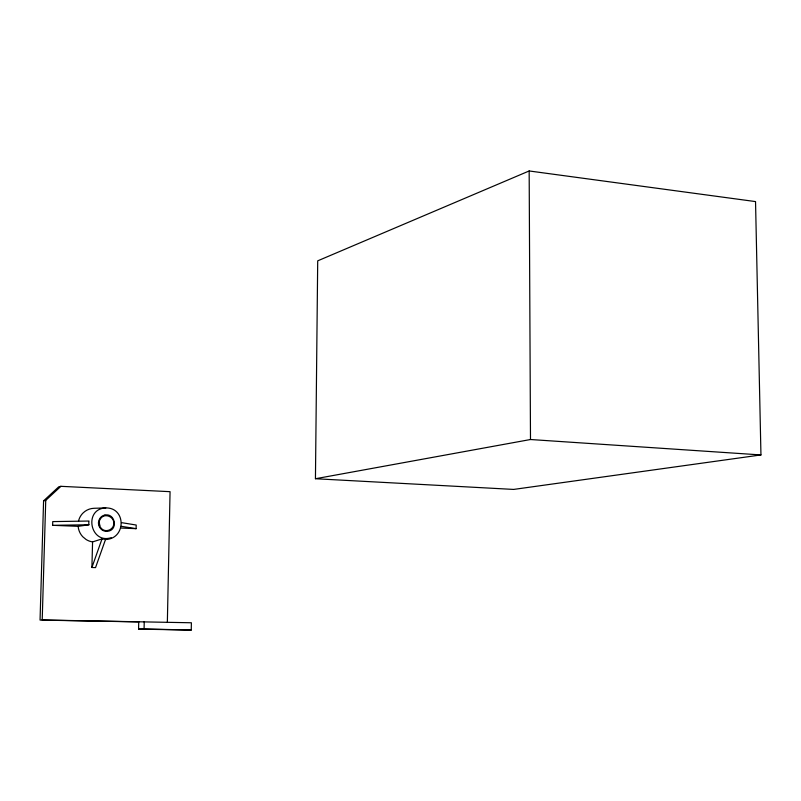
<?xml version="1.0" encoding="UTF-8"?>
<svg xmlns="http://www.w3.org/2000/svg" width="801" height="801" viewBox="0 0 801 801"><rect width="100%" height="100%" fill="white"/><g stroke="black" fill="none" stroke-linecap="round" stroke-linejoin="round"><path stroke-width="1.2" d="M315.444 478.738L317.707 260.836L529.161 170.963L755.533 201.582L760.95 454.938L513.651 489.421L315.444 478.738L530.492 439.519L760.95 454.938M138.733 621.786L138.573 629.145L191.249 630.037L191.389 622.767L42.203 619.994L45.737 500.375L60.896 486.317L170.062 491.674L167.359 622.127M120.751 528.039L136.11 528.66L136.2 525.025L121.452 522.632M138.573 629.145L144.08 628.965L144.24 621.516M91.905 567.498L92.576 541.907L102.007 538.923A13.096 12.766 7.8 0 0 105.672 539.053L95.539 567.609L91.905 567.498L102.007 538.923M60.896 486.317L58.713 486.848L43.584 500.855L40.05 620.074L138.733 621.896M52.636 525.306L52.746 521.601L89.011 521.04A11.725 11.424 7.8 0 0 88.911 524.775L78.128 526.327L52.636 525.306L88.911 524.775M105.512 539.524C126.198 538.883 126.328 507.524 105.792 507.924L94.017 508.285A16.28 15.87 7.8 0 0 83.104 512.95L82.133 513.962A17.452 17.011 7.8 0 0 78.498 521.211M111.209 537.681C90.022 544.49 83.344 508.775 105.792 507.924M43.584 500.855L45.737 500.375M104.941 515.063C115.024 512.84 118.468 529.821 107.895 531.263A7.89 7.69 7.8 0 1 101.897 529.811L101.236 529.291A8.651 8.421 7.8 0 1 99.845 518.437L100.886 517.156A7.91 7.71 7.8 0 1 104.941 515.053M144.08 628.965L191.249 630.037M121.191 526.307L136.11 528.66M529.161 170.963L530.492 439.519M92.576 541.907A16.4 15.98 7.8 0 1 86.087 539.494L82.673 536.67A17.782 17.322 7.8 0 1 78.148 526.327M99.104 522.632A7.78 7.579 7.8 0 1 99.745 525.856M113.792 523.453C113.982 529.461 105.932 533.015 101.647 528.75A7.84 7.64 7.8 0 1 100.836 518.267C104.961 512.75 114.363 516.845 113.792 523.453"/></g></svg>
